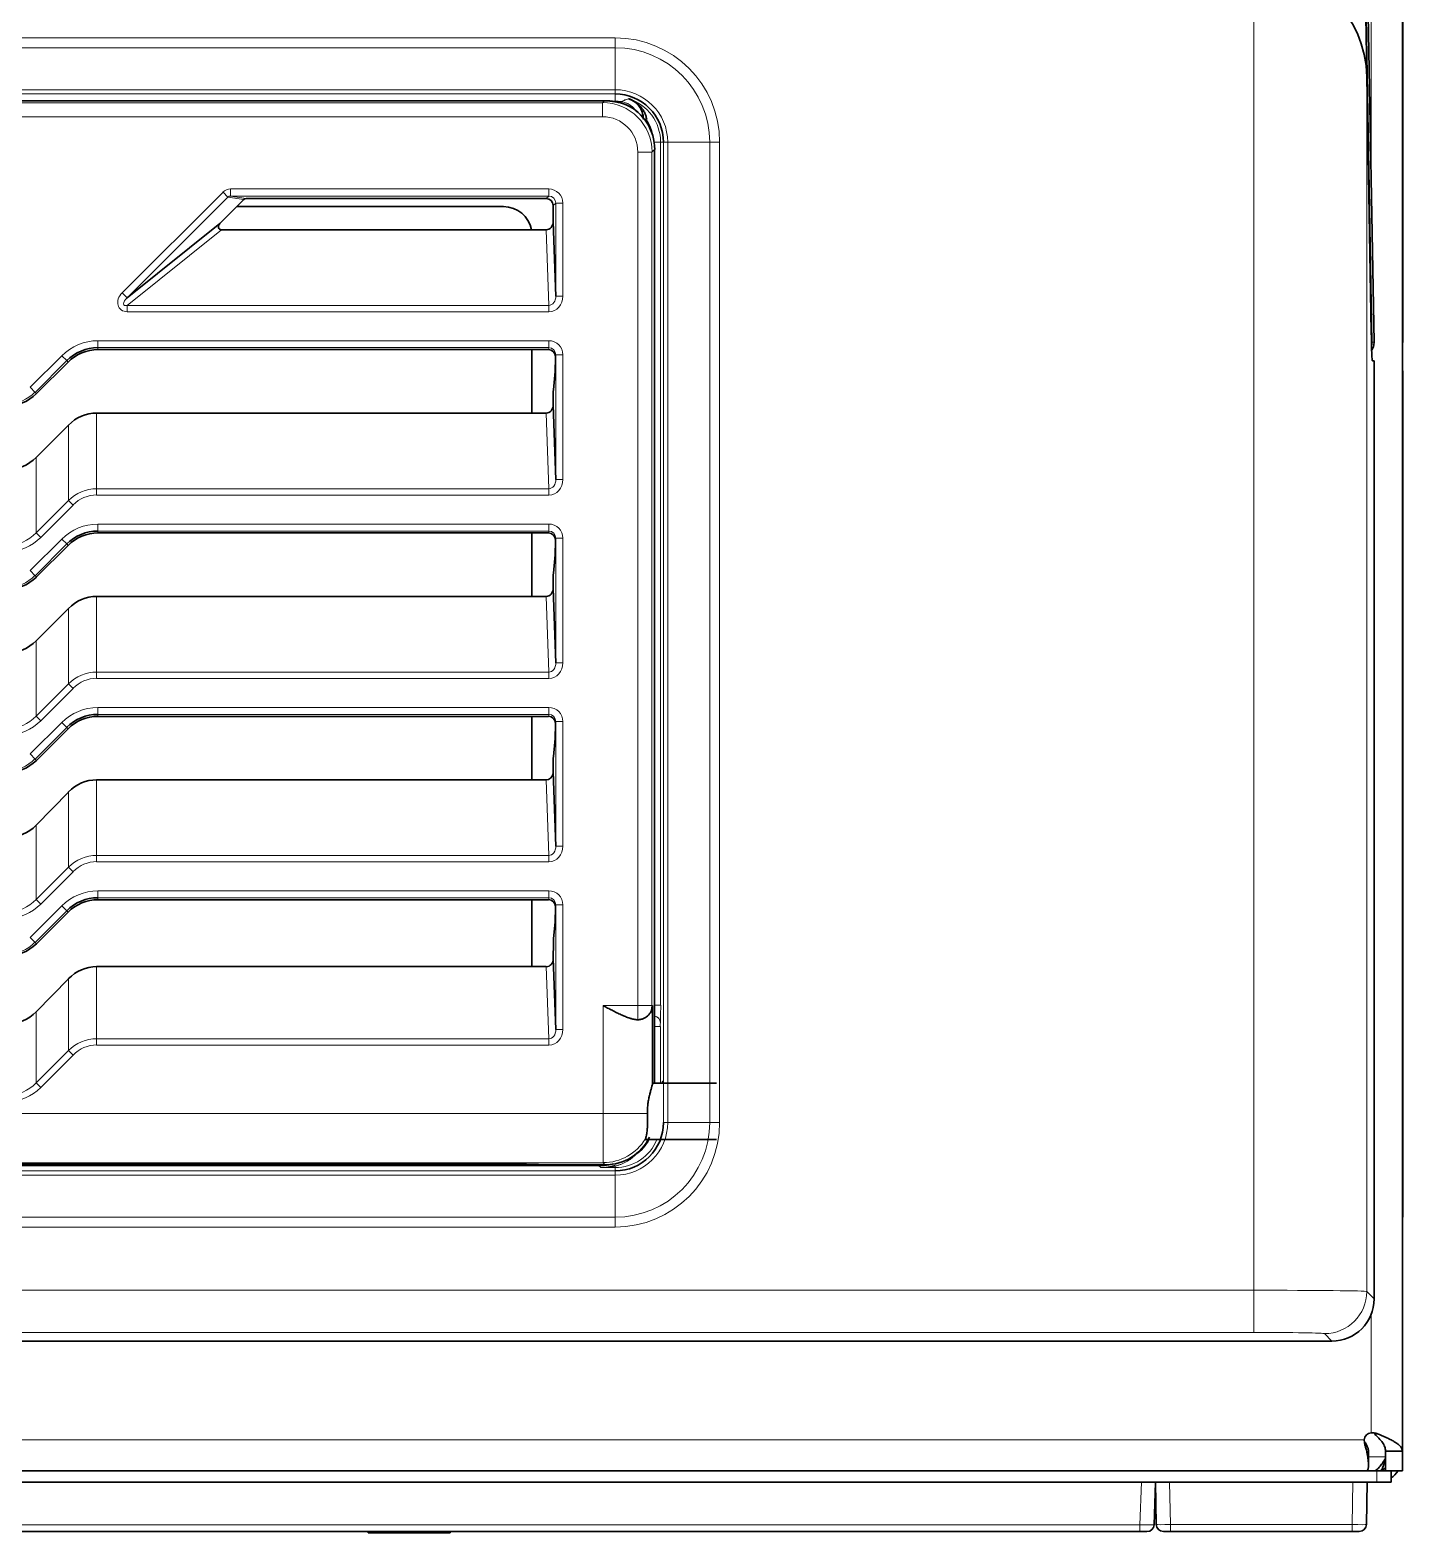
# Model space of a CAD drawing. Header units: inches. Extents: x -1096 to 3103, y -191 to 3207.
# Drawn here: x 1696.7 to 1794, y 1116.7 to 1223.3 of the extents above; entities that cross this region are included whole.
import ezdxf

# ---------------------------------------------------------------- set-up
doc = ezdxf.new("R2010")
doc.units = ezdxf.units.IN

msp = doc.modelspace()

# ---------------------------------------------------------------- linework, layer by layer
at = {"lineweight": 35}
for p, q in [((1793.96, 1263.15), (1793.96, 1122.55)), ((1794, 1259.14), (1794, 1203.14)), ((1791.04, 1253.23), (1791.95, 1201.16)), ((1791.18, 1234.81), (1791.73, 1203.62)), ((1791.75, 1201.89), (1791.44, 1219.98)), ((1737.41, 1218.28), (1642.75, 1218.28)), ((1738.95, 1218), (1738.91, 1218.01)), ((1740.96, 1148.64), (1740.96, 1214.83)), ((1710.15, 1209.59), (1711.84, 1211.28)), ((1711.35, 1210.78), (1730.26, 1210.78)), ((1712.02, 1211.35), (1733.27, 1211.35)), ((1733.77, 1209.7), (1733.77, 1210.85)), ((1703.57, 1204.31), (1710.15, 1209.59)), ((1733.77, 1209.7), (1733.96, 1204.44)), ((1710.27, 1209.14), (1733.28, 1209.14)), ((1794, 1203.14), (1794, 1201.14)), ((1794, 1201.14), (1793.96, 1201.14)), ((1701.51, 1200.64), (1733.43, 1200.64)), ((1732.26, 1200.64), (1732.26, 1196.14)), ((1733.93, 1200.14), (1733.93, 1200.07)), ((1697.14, 1197.52), (1699.39, 1199.76)), ((1733.91, 1199.08), (1733.79, 1197.79)), ((1791.96, 1199.84), (1791.84, 1199.84)), ((1791.96, 1133.34), (1791.96, 1199.34)), ((1793.96, 1199.14), (1794, 1199.14)), ((1794, 1199.14), (1794, 1197.14)), ((1733.77, 1196.7), (1733.77, 1196.8)), ((1733.77, 1196.7), (1733.96, 1191.44)), ((1794, 1197.14), (1794, 1141.14)), ((1733.28, 1196.14), (1701.41, 1196.14)), ((1699.41, 1195.29), (1697.12, 1192.99)), ((1701.51, 1187.64), (1733.43, 1187.64)), ((1732.26, 1187.64), (1732.26, 1183.14)), ((1733.93, 1187.14), (1733.93, 1187.07)), ((1697.14, 1184.52), (1699.39, 1186.76)), ((1733.91, 1186.08), (1733.79, 1184.79)), ((1733.28, 1183.14), (1701.41, 1183.14)), ((1733.77, 1183.7), (1733.77, 1183.8)), ((1733.77, 1183.7), (1733.96, 1178.44)), ((1699.41, 1182.29), (1697.12, 1179.99)), ((1701.51, 1174.64), (1733.43, 1174.64)), ((1732.26, 1174.64), (1732.26, 1170.13)), ((1697.14, 1171.52), (1699.39, 1173.76)), ((1733.93, 1174.14), (1733.93, 1174.07)), ((1733.91, 1173.08), (1733.79, 1171.79)), ((1733.28, 1170.13), (1701.41, 1170.13)), ((1733.77, 1170.7), (1733.77, 1170.8)), ((1733.77, 1170.7), (1733.96, 1165.44)), ((1699.41, 1169.26), (1697.12, 1166.93)), ((1701.51, 1161.64), (1733.43, 1161.64)), ((1732.26, 1161.64), (1732.26, 1156.9)), ((1697.14, 1158.52), (1699.39, 1160.76)), ((1733.93, 1161.14), (1733.93, 1161.07)), ((1733.91, 1160.08), (1733.79, 1158.87)), ((1733.78, 1157.85), (1733.78, 1157.46)), ((1733.78, 1157.46), (1733.96, 1152.44)), ((1733.28, 1156.9), (1701.41, 1156.9)), ((1699.41, 1156.03), (1697.12, 1153.69)), ((1740.81, 1154.13), (1740.81, 1148.61)), ((1739.77, 1153.13), (1739.76, 1153.13)), ((1739.77, 1153.13), (1739.77, 1153.13)), ((1745.35, 1148.64), (1740.82, 1148.64)), ((1740.27, 1144.59), (1740.31, 1144.68)), ((1740.29, 1144.64), (1745.35, 1144.64)), ((1537.26, 1142.79), (1737.26, 1142.79)), ((1543.76, 1142.88), (1730.76, 1142.88)), ((1732.76, 1142.85), (1737.46, 1142.85)), ((1794, 1141.14), (1794, 1139.14)), ((1794, 1139.14), (1793.96, 1139.14)), ((1263.96, 1130.34), (1788.96, 1130.34)), ((1791.31, 1123.18), (1791.31, 1122.98)), ((1792.76, 1122.55), (1792.76, 1121.14)), ((1793.96, 1122.55), (1793.96, 1121.14)), ((1792.16, 1121.14), (1260.76, 1121.14)), ((1792.16, 1121.14), (1793.16, 1121.14)), ((1793.16, 1121.14), (1793.96, 1121.14)), ((1793.16, 1121.14), (1793.16, 1120.34)), ((1792.16, 1120.34), (1260.76, 1120.34)), ((1776.46, 1120.34), (1776.36, 1117.32)), ((1776.52, 1117.33), (1776.46, 1120.34)), ((1791.46, 1120.34), (1791.41, 1117.33)), ((1793.16, 1120.34), (1792.16, 1120.34)), ((1775.36, 1116.84), (1277.57, 1116.84)), ((1720.66, 1116.74), (1720.66, 1116.84)), ((1726.46, 1116.74), (1720.66, 1116.74)), ((1726.46, 1116.74), (1726.46, 1116.84)), ((1775.86, 1116.84), (1775.36, 1116.84)), ((1777.52, 1116.84), (1777.02, 1116.84)), ((1790.41, 1116.84), (1777.52, 1116.84)), ((1790.91, 1116.84), (1790.41, 1116.84))]:
    msp.add_line(p, q, dxfattribs=at)
at = {"lineweight": 13}
for p, q in [((1791.76, 1211.6), (1791.76, 1259.15)), ((1790.91, 1253.23), (1791.82, 1201.16)), ((1783.44, 1133.95), (1783.44, 1227.84)), ((1536.36, 1222.75), (1738.16, 1222.75)), ((1738.16, 1222.05), (1738.16, 1222.75)), ((1738.16, 1222.05), (1536.36, 1222.05)), ((1738.16, 1222.05), (1738.16, 1219.07)), ((1536.36, 1219.07), (1738.16, 1219.07)), ((1738.16, 1219.07), (1738.16, 1218.77)), ((1791.44, 1219.98), (1791.44, 1133.87)), ((1738.16, 1218.77), (1536.36, 1218.77)), ((1537.26, 1218.15), (1737.27, 1218.15)), ((1737.27, 1218.15), (1737.41, 1218.28)), ((1737.27, 1218.15), (1737.27, 1217.15)), ((1737.8, 1218.26), (1738.16, 1218.26)), ((1738.16, 1218.26), (1738.16, 1218.77)), ((1738.57, 1218.14), (1738.58, 1218.23)), ((1737.27, 1217.15), (1537.26, 1217.15)), ((1740.41, 1216.89), (1740.29, 1216.89)), ((1740.41, 1216.89), (1740.41, 1216.71)), ((1740.96, 1214.83), (1740.77, 1214.65)), ((1741.39, 1215.34), (1740.92, 1215.34)), ((1741.6, 1215.34), (1741.39, 1215.34)), ((1741.39, 1215.34), (1741.39, 1154.16)), ((1741.6, 1215.34), (1741.9, 1215.34)), ((1741.6, 1145.84), (1741.6, 1215.34)), ((1744.87, 1215.34), (1741.9, 1215.34)), ((1741.9, 1215.34), (1741.9, 1145.84)), ((1744.87, 1215.34), (1745.57, 1215.34)), ((1744.87, 1145.84), (1744.87, 1215.34)), ((1745.57, 1215.34), (1745.57, 1145.84)), ((1739.77, 1154.13), (1739.77, 1214.65)), ((1740.77, 1214.65), (1739.77, 1214.65)), ((1740.77, 1214.65), (1740.77, 1154.13)), ((1703.22, 1204.67), (1710.37, 1211.81)), ((1710.72, 1211.46), (1710.37, 1211.81)), ((1710.9, 1212.03), (1710.9, 1211.53)), ((1710.9, 1212.03), (1733.46, 1212.03)), ((1733.46, 1212.03), (1733.46, 1211.53)), ((1710.72, 1211.46), (1703.57, 1204.31)), ((1711.84, 1211.28), (1710.72, 1211.46)), ((1710.9, 1211.53), (1712.02, 1211.35)), ((1733.46, 1211.53), (1710.9, 1211.53)), ((1733.27, 1211.35), (1733.46, 1211.53)), ((1733.96, 1211.03), (1733.77, 1210.85)), ((1734.46, 1211.03), (1733.96, 1211.03)), ((1733.96, 1204.44), (1733.96, 1211.03)), ((1734.46, 1211.03), (1734.46, 1204.44)), ((1710.27, 1209.14), (1703.58, 1203.78)), ((1733.46, 1203.78), (1733.28, 1209.14)), ((1703.57, 1204.31), (1703.22, 1204.67)), ((1734.46, 1204.44), (1733.96, 1204.44)), ((1703.58, 1203.78), (1733.46, 1203.78)), ((1703.58, 1203.78), (1703.58, 1203.33)), ((1733.46, 1203.33), (1703.58, 1203.33)), ((1733.46, 1203.78), (1733.46, 1203.33)), ((1791.73, 1203.55), (1791.73, 1203.62)), ((1793.96, 1203.14), (1794, 1203.14)), ((1791.74, 1202.84), (1791.74, 1202.92)), ((1701.51, 1201.27), (1701.51, 1200.78)), ((1701.51, 1201.27), (1733.46, 1201.27)), ((1733.46, 1201.27), (1733.46, 1200.78)), ((1791.82, 1201.16), (1791.95, 1201.16)), ((1696.7, 1197.97), (1698.94, 1200.21)), ((1699.29, 1199.86), (1697.05, 1197.61)), ((1698.94, 1200.21), (1699.29, 1199.86)), ((1699.39, 1199.76), (1699.29, 1199.86)), ((1701.51, 1200.78), (1701.51, 1200.64)), ((1733.46, 1200.78), (1701.51, 1200.78)), ((1733.43, 1200.64), (1733.46, 1200.78)), ((1733.96, 1200.27), (1733.93, 1200.14)), ((1734.46, 1200.27), (1733.96, 1200.27)), ((1733.96, 1191.44), (1733.96, 1200.27)), ((1734.46, 1200.27), (1734.46, 1191.44)), ((1696.7, 1197.97), (1697.05, 1197.61)), ((1697.05, 1197.61), (1697.14, 1197.52)), ((1794, 1197.14), (1793.96, 1197.14)), ((1701.41, 1196.14), (1701.41, 1190.78)), ((1733.46, 1190.78), (1733.28, 1196.14)), ((1699.41, 1189.95), (1699.41, 1195.29)), ((1697.12, 1192.99), (1697.12, 1187.66)), ((1734.46, 1191.44), (1733.96, 1191.44)), ((1701.41, 1190.78), (1733.46, 1190.78)), ((1701.41, 1190.78), (1701.41, 1190.33)), ((1733.46, 1190.33), (1701.41, 1190.33)), ((1733.46, 1190.78), (1733.46, 1190.33)), ((1697.12, 1187.66), (1699.41, 1189.95)), ((1699.74, 1189.62), (1697.45, 1187.33)), ((1699.41, 1189.95), (1699.74, 1189.62)), ((1701.51, 1188.27), (1701.51, 1187.78)), ((1701.51, 1188.27), (1733.46, 1188.27)), ((1733.46, 1188.27), (1733.46, 1187.78)), ((1696.7, 1184.97), (1698.94, 1187.21)), ((1697.12, 1187.66), (1697.45, 1187.33)), ((1698.94, 1187.21), (1699.29, 1186.86)), ((1701.51, 1187.78), (1701.51, 1187.64)), ((1733.46, 1187.78), (1701.51, 1187.78)), ((1733.43, 1187.64), (1733.46, 1187.78)), ((1733.96, 1187.27), (1733.93, 1187.14)), ((1733.96, 1178.44), (1733.96, 1187.27)), ((1734.46, 1187.27), (1733.96, 1187.27)), ((1734.46, 1187.27), (1734.46, 1178.44)), ((1699.29, 1186.86), (1697.05, 1184.61)), ((1699.39, 1186.76), (1699.29, 1186.86)), ((1696.7, 1184.97), (1697.05, 1184.61)), ((1697.05, 1184.61), (1697.14, 1184.52)), ((1701.41, 1183.14), (1701.41, 1177.78)), ((1733.46, 1177.78), (1733.28, 1183.14)), ((1699.41, 1176.95), (1699.41, 1182.29)), ((1697.12, 1179.99), (1697.12, 1174.66)), ((1701.41, 1177.78), (1733.46, 1177.78)), ((1701.41, 1177.78), (1701.41, 1177.33)), ((1733.46, 1177.78), (1733.46, 1177.33)), ((1734.46, 1178.44), (1733.96, 1178.44)), ((1697.12, 1174.66), (1699.41, 1176.95)), ((1699.74, 1176.62), (1697.45, 1174.33)), ((1699.41, 1176.95), (1699.74, 1176.62)), ((1733.46, 1177.33), (1701.41, 1177.33)), ((1697.12, 1174.66), (1697.45, 1174.33)), ((1701.51, 1174.78), (1701.51, 1175.27)), ((1701.51, 1175.27), (1733.46, 1175.27)), ((1701.51, 1174.78), (1701.51, 1174.64)), ((1733.46, 1174.78), (1701.51, 1174.78)), ((1733.43, 1174.64), (1733.46, 1174.78)), ((1733.46, 1174.78), (1733.46, 1175.27)), ((1733.96, 1174.27), (1733.93, 1174.14)), ((1733.96, 1165.44), (1733.96, 1174.27)), ((1733.96, 1174.27), (1734.46, 1174.27)), ((1734.46, 1174.27), (1734.46, 1165.44)), ((1696.7, 1171.97), (1698.94, 1174.21)), ((1699.29, 1173.86), (1697.05, 1171.61)), ((1698.94, 1174.21), (1699.29, 1173.86)), ((1699.39, 1173.76), (1699.29, 1173.86)), ((1696.7, 1171.97), (1697.05, 1171.61)), ((1697.05, 1171.61), (1697.14, 1171.52)), ((1701.41, 1170.13), (1701.41, 1164.78)), ((1733.46, 1164.78), (1733.28, 1170.13)), ((1699.41, 1163.95), (1699.41, 1169.26)), ((1697.12, 1166.93), (1697.12, 1161.66)), ((1701.41, 1164.78), (1733.46, 1164.78)), ((1701.41, 1164.78), (1701.41, 1164.33)), ((1733.46, 1164.33), (1733.46, 1164.78)), ((1733.96, 1165.44), (1734.46, 1165.44)), ((1697.12, 1161.66), (1699.41, 1163.95)), ((1699.74, 1163.62), (1697.45, 1161.33)), ((1699.41, 1163.95), (1699.74, 1163.62)), ((1733.46, 1164.33), (1701.41, 1164.33)), ((1697.12, 1161.66), (1697.45, 1161.33)), ((1701.51, 1161.78), (1701.51, 1162.27)), ((1701.51, 1162.27), (1733.46, 1162.27)), ((1701.51, 1161.78), (1701.51, 1161.64)), ((1733.46, 1161.78), (1701.51, 1161.78)), ((1733.43, 1161.64), (1733.46, 1161.78)), ((1733.46, 1161.78), (1733.46, 1162.27)), ((1696.7, 1158.97), (1698.94, 1161.21)), ((1699.29, 1160.86), (1697.05, 1158.61)), ((1699.29, 1160.86), (1698.94, 1161.21)), ((1699.39, 1160.76), (1699.29, 1160.86)), ((1733.96, 1161.27), (1733.93, 1161.14)), ((1733.96, 1152.44), (1733.96, 1161.27)), ((1733.96, 1161.27), (1734.46, 1161.27)), ((1734.46, 1161.27), (1734.46, 1152.44)), ((1697.05, 1158.61), (1696.7, 1158.97)), ((1697.05, 1158.61), (1697.14, 1158.52)), ((1701.41, 1156.9), (1701.41, 1151.78)), ((1733.46, 1151.78), (1733.28, 1156.9)), ((1699.41, 1150.95), (1699.41, 1156.03)), ((1737.32, 1146.49), (1737.32, 1154.13)), ((1737.32, 1154.13), (1739.77, 1154.13)), ((1739.77, 1153.13), (1739.77, 1154.13)), ((1739.77, 1154.13), (1740.77, 1154.13)), ((1740.77, 1154.13), (1740.81, 1154.13)), ((1741.39, 1154.16), (1740.96, 1154.16)), ((1697.12, 1153.69), (1697.12, 1148.66)), ((1733.96, 1152.44), (1734.46, 1152.44)), ((1741.37, 1152.65), (1740.96, 1152.65)), ((1741.37, 1152.91), (1741.37, 1152.9)), ((1741.37, 1152.65), (1741.37, 1148.64)), ((1697.12, 1148.66), (1699.41, 1150.95)), ((1699.74, 1150.62), (1699.41, 1150.95)), ((1701.41, 1151.78), (1733.46, 1151.78)), ((1701.41, 1151.33), (1701.41, 1151.78)), ((1733.46, 1151.33), (1701.41, 1151.33)), ((1733.46, 1151.78), (1733.46, 1151.33)), ((1699.74, 1150.62), (1697.45, 1148.33)), ((1697.45, 1148.33), (1697.12, 1148.66)), ((1537.21, 1146.49), (1737.32, 1146.49)), ((1737.32, 1142.99), (1737.32, 1146.49)), ((1737.32, 1146.49), (1740.46, 1146.49)), ((1741.57, 1145.84), (1741.6, 1145.84)), ((1741.6, 1145.84), (1741.9, 1145.84)), ((1744.87, 1145.84), (1741.9, 1145.84)), ((1744.87, 1145.84), (1745.57, 1145.84)), ((1739.61, 1143.59), (1739.63, 1143.57)), ((1536.36, 1142.41), (1738.16, 1142.41)), ((1737.32, 1142.99), (1537.21, 1142.99)), ((1737.15, 1142.64), (1736.99, 1142.79)), ((1738.16, 1142.64), (1737.15, 1142.64)), ((1737.46, 1142.85), (1737.32, 1142.99)), ((1738.16, 1142.64), (1738.16, 1142.75)), ((1738.16, 1142.41), (1738.16, 1142.64)), ((1738.16, 1142.41), (1738.16, 1142.11)), ((1738.16, 1142.11), (1536.36, 1142.11)), ((1738.16, 1139.13), (1738.16, 1142.11)), ((1793.96, 1141.14), (1794, 1141.14)), ((1536.36, 1139.13), (1738.16, 1139.13)), ((1738.16, 1138.43), (1738.16, 1139.13)), ((1738.16, 1138.43), (1536.36, 1138.43)), ((1269.49, 1133.95), (1783.44, 1133.95)), ((1783.44, 1130.95), (1783.44, 1133.95)), ((1791.44, 1133.87), (1791.96, 1133.34)), ((1791.76, 1123.84), (1791.76, 1132.27)), ((1783.44, 1130.95), (1269.49, 1130.95)), ((1788.96, 1130.34), (1788.44, 1130.87)), ((1791.37, 1122.76), (1791.37, 1123.08)), ((1792.76, 1122.14), (1791.56, 1122.14)), ((1792.16, 1120.34), (1792.16, 1121.14)), ((1775.36, 1117.32), (1775.46, 1120.34)), ((1777.46, 1120.34), (1777.52, 1117.33)), ((1790.41, 1117.33), (1790.46, 1120.34)), ((1277.57, 1117.32), (1775.36, 1117.32)), ((1775.36, 1117.32), (1775.36, 1116.84)), ((1777.52, 1116.84), (1777.52, 1117.33)), ((1777.52, 1117.33), (1790.41, 1117.33)), ((1790.41, 1117.33), (1790.41, 1116.84))]:
    msp.add_line(p, q, dxfattribs=at)
at = {"lineweight": 35}
for centre, radius, start, end in [((1783.44, 1219.84), 8, 1, 90), ((1738.16, 1215.34), 3.43, 0, 90), ((1738.74, 1217.55), 0.5, 64.7434, 69.2142), ((1701.51, 1197.64), 3.14, 90, 135), ((1701.51, 1197.64), 3, 90, 135), ((1695.02, 1199.64), 3, 270, 315), ((1701.51, 1184.64), 3.14, 90, 135), ((1701.51, 1184.64), 3, 90, 135), ((1695.02, 1186.64), 3, 270, 315), ((1701.51, 1171.64), 3.14, 90, 135), ((1701.51, 1171.64), 3, 90, 135), ((1695.02, 1173.64), 3, 270, 315), ((1701.51, 1158.64), 3.14, 90, 135), ((1701.51, 1158.64), 3, 90, 135), ((1695.02, 1160.64), 3, 270, 315), ((1738.16, 1145.84), 3.43, 270, 0), ((1732.76, 1143.35), 0.5, 258.1407, 270), ((1791.76, 1123.34), 0.5, 90, 180), ((1792.16, 1122.14), 1, 270, 306.8705), ((1792.16, 1122.14), 1.8, 303.75, 326.25), ((1775.86, 1117.34), 0.5, 270, 358), ((1777.02, 1117.34), 0.5, 181, 270), ((1790.91, 1117.34), 0.5, 270, 359)]:
    msp.add_arc(centre, radius, start, end, dxfattribs=at)
at = {"lineweight": 13}
for centre, radius, start, end in [((1738.16, 1215.34), 7.41, 0, 90), ((1738.16, 1215.34), 6.71, 0, 90), ((1738.16, 1215.34), 3.73, 0, 90), ((1738.16, 1215.34), 2.92, 81.796, 90), ((1738.16, 1215.34), 3.23, 0, 72.8912), ((1738.16, 1215.34), 2.73, 3.6741, 34.6358), ((1701.51, 1197.64), 3.63, 90, 135), ((1695.02, 1199.64), 2.86, 270, 315), ((1701.51, 1184.64), 3.63, 90, 135), ((1695.02, 1186.64), 2.86, 270, 315), ((1701.51, 1171.64), 3.63, 90, 135), ((1695.02, 1173.64), 2.86, 270, 315), ((1701.51, 1158.64), 3.63, 90, 135), ((1695.02, 1160.64), 2.86, 270, 315), ((1738.16, 1145.84), 3.73, 270, 0), ((1738.16, 1145.84), 6.71, 270, 0), ((1738.16, 1145.84), 7.41, 270, 0), ((1738.16, 1145.84), 3.2, 270, 337.9978), ((1738.16, 1145.84), 2.7, 302.8587, 333.6454)]:
    msp.add_arc(centre, radius, start, end, dxfattribs=at)
for centre, major_axis, ratio, start_param, end_param in [((1737.27, 1214.65), (2.48, 2.48), 0.999869, 5.497939, 7.068431), ((1737.27, 1214.65), (1.77, 1.77), 0.999695, 5.497939, 7.068431), ((1740.41, 1216.98), (-0.25, 0), 0.042223, 0.713032, 1.513254), ((1710.9, 1211.28), (0.744, -0.122), 0.994251, 1.734516, 2.521718), ((1733.46, 1211.03), (0.707, 0.707), 0.999695, 5.497939, 7.068431), ((1710.9, 1211.28), (-0.254, 0.042), 0.971963, 4.876108, 5.663311), ((1733.46, 1211.03), (0.354, 0.354), 0.999087, 5.497939, 7.068431), ((1703.79, 1204.17), (0.749, 0.601), 0.781098, 1.710835, 3.914018), ((1703.79, 1204.17), (0.444, 0.356), 0.438876, 1.710835, 3.914018), ((1733.46, 1204.45), (-0.023, 0.671), 0.745144, 3.110382, 4.673373), ((1733.46, 1204.45), (0.04, -1.12), 0.894318, 6.251975, 7.814966), ((1733.46, 1200.27), (-0.196, -0.985), 0.996044, 1.768485, 3.33776), ((1790.82, 1201.14), (0, 1), 0.999848, 4.409909, 4.729842), ((1790.82, 1201.14), (0, 1), 0.999848, 4.410852, 4.729842), ((1733.46, 1200.27), (0.099, 0.496), 0.988241, 4.910077, 6.479353), ((1733.46, 1191.45), (-0.023, 0.671), 0.745144, 3.110382, 4.673373), ((1733.46, 1191.45), (-0.04, 1.12), 0.894318, 3.110382, 4.673373), ((1701.41, 1187.54), (0, 3.24), 0.92527, 0, 0.729728), ((1701.41, 1187.54), (0, 2.8), 0.894427, 0, 0.729728), ((1733.46, 1187.27), (0.196, 0.985), 0.996044, 4.910077, 6.479353), ((1695.12, 1190.24), (0, 3.47), 0.865575, 3.141593, 3.87132), ((1695.12, 1190.24), (0, -3.91), 0.894427, 0, 0.729728), ((1733.46, 1187.27), (0.099, 0.496), 0.988241, 4.910077, 6.479353), ((1701.41, 1174.54), (0, 3.24), 0.92527, 0, 0.729728), ((1733.46, 1178.45), (-0.023, 0.671), 0.745144, 3.110382, 4.673373), ((1733.46, 1178.45), (-0.04, 1.12), 0.894318, 3.110382, 4.673373), ((1701.41, 1174.54), (0, 2.8), 0.894427, 0, 0.729728), ((1695.12, 1177.24), (0, 3.47), 0.865575, 3.141593, 3.87132), ((1695.12, 1177.24), (0, -3.91), 0.894427, 0, 0.729728), ((1733.46, 1174.27), (0.196, 0.985), 0.996044, 4.910077, 6.479353), ((1733.46, 1174.27), (0.099, 0.496), 0.988241, 4.910077, 6.479353), ((1701.41, 1161.54), (0, 3.24), 0.92527, 0, 0.729728), ((1733.46, 1165.45), (-0.023, 0.671), 0.745144, 3.110382, 4.673373), ((1733.46, 1165.45), (-0.04, 1.12), 0.894318, 3.110382, 4.673373), ((1701.41, 1161.54), (0, 2.8), 0.894427, 0, 0.729728), ((1695.12, 1164.24), (0, 3.47), 0.865575, 3.141593, 3.87132), ((1733.46, 1161.27), (0.196, 0.985), 0.996044, 4.910077, 6.479353), ((1733.46, 1161.27), (0.099, 0.496), 0.988241, 4.910077, 6.479353), ((1695.12, 1164.24), (0, -3.91), 0.894427, 0, 0.729728), ((1739.77, 1154.13), (0, 1), 0.999848, 3.141593, 4.712389), ((1741.37, 1154.16), (0, 1.25), 0.017455, 3.228859, 4.712389), ((1740.87, 1152.91), (-0.49, 0.098), 0.996044, 3.339281, 4.744445), ((1740.87, 1152.9), (-0.49, 0.098), 0.996044, 3.339281, 4.73981), ((1733.46, 1152.45), (-0.023, 0.671), 0.745144, 3.110382, 4.673373), ((1733.46, 1152.45), (-0.04, 1.12), 0.894318, 3.110382, 4.673373), ((1741.37, 1152.65), (0, 0.25), 0.017455, 0.087266, 1.570796), ((1701.41, 1148.54), (0, 3.24), 0.92527, 0, 0.729728), ((1701.41, 1148.54), (0, 2.8), 0.894427, 0, 0.729728), ((1695.12, 1151.24), (0, 3.47), 0.865575, 3.141593, 3.87132), ((1695.12, 1151.24), (0, -3.91), 0.894427, 0, 0.729728), ((1737.32, 1146.49), (-2.47, -2.47), 0.999695, 0.78555, 1.811108), ((1738.16, 1142.56), (0.081, -0.237), 0.361435, 2.383842, 3.117926), ((1783.44, 1133.86), (8, 0), 0.010909, 0.017453, 1.570796), ((1788.44, 1133.87), (-2.12, -2.12), 0.999695, 0.78555, 2.356042), ((1783.44, 1130.87), (5, 0), 0.017455, 0.017453, 1.570796), ((1775.36, 1117.34), (-1, 0.02), 0.017434, 1.57171, 3.141288), ((1777.52, 1117.34), (1, 0.01), 0.008724, 3.141669, 4.712161), ((1790.41, 1117.34), (-1, 0.01), 0.008724, 1.571025, 3.141517)]:
    msp.add_ellipse(centre, major_axis=major_axis, ratio=ratio, start_param=start_param, end_param=end_param, dxfattribs=at)
at = {"lineweight": 35}
for centre, major_axis, ratio, start_param, end_param in [((1737.46, 1214.83), (2.48, 2.48), 0.999782, 5.497939, 6.627677), ((1712.02, 1211.1), (0.248, -0.041), 0.994251, 1.734516, 2.521718), ((1730.26, 1208.78), (-2, 0), 0.999848, 3.322897, 4.712389), ((1733.27, 1210.85), (0.354, 0.354), 0.999695, 5.497939, 7.068431), ((1710.34, 1209.42), (0.25, 0.2), 0.781098, 1.710835, 3.914018), ((1733.27, 1209.7), (0.02, -0.559), 0.894318, 6.251975, 7.814966), ((1791.84, 1206.84), (0, 7), 0.017455, 2.356194, 3.141593), ((1790.95, 1201.14), (1, 0), 0.999848, 5.669682, 6.300639), ((1733.43, 1200.14), (-0.098, -0.492), 0.996044, 1.768485, 3.33776), ((1733.91, 1200.07), (0, 1), 0.017455, 3.316126, 4.712389), ((1791.96, 1199.34), (0, 0.5), 0.017455, 4.712389, 6.283185), ((1733.79, 1196.8), (0, 1), 0.017455, 0.174533, 1.570796), ((1733.27, 1196.7), (-0.02, 0.559), 0.894318, 3.110382, 4.673373), ((1701.41, 1192.79), (0, 3.35), 0.894427, 0, 0.729728), ((1695.12, 1195.49), (0, -3.35), 0.894427, 0, 0.729728), ((1733.43, 1187.14), (0.098, 0.492), 0.996044, 4.910077, 6.479353), ((1733.91, 1187.07), (0, 1), 0.017455, 3.316126, 4.712389), ((1733.79, 1183.8), (0, 1), 0.017455, 0.174533, 1.570796), ((1701.41, 1179.79), (0, 3.35), 0.894427, 0, 0.729728), ((1733.27, 1183.7), (-0.02, 0.559), 0.894318, 3.110382, 4.673373), ((1695.12, 1182.49), (0, -3.35), 0.894427, 0, 0.729728), ((1733.43, 1174.14), (0.098, 0.492), 0.996044, 4.910077, 6.479353), ((1733.91, 1174.07), (0, 1), 0.017455, 3.316126, 4.712389), ((1733.79, 1170.8), (0, 1), 0.017455, 0.174533, 1.570796), ((1701.41, 1166.72), (0, 3.42), 0.878427, 0, 0.729728), ((1733.27, 1170.7), (-0.019, 0.569), 0.878318, 3.112826, 4.487349), ((1733.27, 1170.7), (-0.02, 0.559), 0.894318, 4.484905, 4.673373), ((1695.12, 1169.47), (0, 3.42), 0.878427, 3.141593, 3.87132), ((1733.43, 1161.14), (0.098, 0.492), 0.996044, 4.910077, 6.479353), ((1733.91, 1161.07), (0, 1), 0.017455, 3.316126, 4.712389), ((1733.8, 1157.88), (0, 1), 0.017455, 0.174533, 1.606559), ((1733.28, 1157.46), (-0.019, 0.569), 0.878318, 3.112826, 4.675817), ((1701.41, 1153.48), (0, 3.42), 0.878427, 0, 0.729728), ((1695.12, 1156.24), (0, 3.42), 0.878427, 3.141593, 3.87132), ((1740.82, 1146.64), (0, 2.05), 0.017455, 6.061867, 6.560422), ((1741.53, 1146.64), (0, 2.12), 0.017455, 5.938486, 6.627884), ((1737.46, 1146.35), (-2.48, 2.48), 0.999782, 2.356347, 3.471838), ((1730.76, 1142.85), (2, 0), 0.017455, 0.013152, 1.570796), ((1732.76, 1143.35), (-0.399, -0.301), 0.999761, 0.718847, 0.925179), ((1737.26, 1144.79), (2, 0), 0.999848, 4.712389, 4.992923), ((1788.96, 1133.34), (2.12, -2.12), 0.999695, 5.497939, 7.068431)]:
    msp.add_ellipse(centre, major_axis=major_axis, ratio=ratio, start_param=start_param, end_param=end_param, dxfattribs=at)
for points, knots in [([(1738.95, 1218), (1738.91, 1218.01), (1738.86, 1218.03), (1738.78, 1218.06), (1738.73, 1218.08), (1738.64, 1218.1), (1738.59, 1218.12), (1738.49, 1218.15), (1738.44, 1218.16), (1738.36, 1218.18), (1738.33, 1218.18), (1738.27, 1218.2), (1738.25, 1218.2), (1738.18, 1218.21), (1738.15, 1218.22), (1738.09, 1218.23), (1738.05, 1218.24), (1738, 1218.24), (1737.98, 1218.25), (1737.94, 1218.25), (1737.92, 1218.25), (1737.88, 1218.26), (1737.86, 1218.26), (1737.81, 1218.26), (1737.79, 1218.27), (1737.75, 1218.27), (1737.74, 1218.27), (1737.72, 1218.27), (1737.7, 1218.27), (1737.66, 1218.28), (1737.63, 1218.28), (1737.59, 1218.28), (1737.57, 1218.28), (1737.54, 1218.28), (1737.53, 1218.28), (1737.49, 1218.28), (1737.48, 1218.28), (1737.44, 1218.28), (1737.42, 1218.28), (1737.41, 1218.28)], [0, 0, 0, 0, 0.125, 0.125, 0.25, 0.25, 0.375, 0.375, 0.5, 0.5, 0.5625, 0.5625, 0.625, 0.625, 0.6875, 0.6875, 0.75, 0.75, 0.78125, 0.78125, 0.8125, 0.8125, 0.84375, 0.84375, 0.875, 0.875, 0.890625, 0.890625, 0.90625, 0.90625, 0.9375, 0.9375, 0.953125, 0.953125, 0.96875, 0.96875, 0.984375, 0.984375, 1, 1, 1, 1]), ([(1739.11, 1218.43), (1739.12, 1218.42), (1739.13, 1218.42), (1739.15, 1218.41), (1739.18, 1218.4), (1739.21, 1218.39), (1739.27, 1218.37), (1739.31, 1218.35), (1739.42, 1218.3), (1739.49, 1218.26), (1739.6, 1218.19), (1739.63, 1218.17), (1739.7, 1218.12), (1739.73, 1218.09), (1739.83, 1218.01), (1739.89, 1217.95), (1739.97, 1217.86), (1740, 1217.83), (1740.05, 1217.76), (1740.08, 1217.73), (1740.15, 1217.62), (1740.2, 1217.55), (1740.25, 1217.43), (1740.27, 1217.39), (1740.3, 1217.31), (1740.32, 1217.27), (1740.36, 1217.15), (1740.38, 1217.06), (1740.4, 1216.97)], [0, 0, 0, 0, 0.015625, 0.015625, 0.03125, 0.0625, 0.0625, 0.125, 0.125, 0.25, 0.25, 0.3125, 0.3125, 0.375, 0.375, 0.5, 0.5, 0.5625, 0.5625, 0.625, 0.625, 0.75, 0.75, 0.8125, 0.8125, 0.875, 0.875, 1, 1, 1, 1]), ([(1740.16, 1216.98), (1740.16, 1217.03), (1740.16, 1217.07), (1740.15, 1217.15), (1740.15, 1217.2), (1740.13, 1217.28), (1740.12, 1217.32), (1740.11, 1217.38), (1740.1, 1217.4), (1740.09, 1217.44), (1740.08, 1217.46), (1740.05, 1217.56), (1740.02, 1217.63), (1739.97, 1217.72), (1739.96, 1217.74), (1739.94, 1217.77), (1739.93, 1217.79), (1739.9, 1217.84), (1739.87, 1217.87), (1739.8, 1217.97), (1739.75, 1218.03), (1739.68, 1218.09), (1739.67, 1218.11), (1739.64, 1218.13), (1739.62, 1218.14), (1739.58, 1218.18), (1739.55, 1218.2), (1739.46, 1218.27), (1739.39, 1218.31), (1739.29, 1218.36), (1739.26, 1218.37), (1739.2, 1218.4), (1739.18, 1218.41), (1739.15, 1218.42), (1739.13, 1218.42), (1739.12, 1218.42), (1739.12, 1218.43), (1739.11, 1218.43)], [0, 0, 0, 0, 0.0625, 0.0625, 0.125, 0.125, 0.1875, 0.1875, 0.21875, 0.21875, 0.25, 0.25, 0.375, 0.375, 0.40625, 0.40625, 0.4375, 0.4375, 0.5, 0.5, 0.625, 0.625, 0.65625, 0.65625, 0.6875, 0.6875, 0.75, 0.75, 0.875, 0.875, 0.9375, 0.9375, 0.96875, 0.984375, 0.992188, 0.992188, 1, 1, 1, 1]), ([(1739.76, 1153.13), (1739.72, 1153.13), (1739.68, 1153.13), (1739.59, 1153.14), (1739.54, 1153.15), (1739.44, 1153.17), (1739.4, 1153.18), (1739.32, 1153.2), (1739.3, 1153.21), (1739.25, 1153.22), (1739.23, 1153.23), (1739.1, 1153.27), (1739, 1153.31), (1738.8, 1153.39), (1738.69, 1153.43), (1738.54, 1153.5), (1738.49, 1153.53), (1738.38, 1153.58), (1738.33, 1153.6), (1738.17, 1153.68), (1738.06, 1153.74), (1737.85, 1153.85), (1737.74, 1153.9), (1737.58, 1153.99), (1737.5, 1154.03), (1737.41, 1154.08), (1737.37, 1154.1), (1737.34, 1154.12), (1737.33, 1154.12), (1737.32, 1154.13)], [0, 0, 0, 0, 0.0625, 0.0625, 0.125, 0.125, 0.1875, 0.1875, 0.21875, 0.21875, 0.25, 0.25, 0.375, 0.375, 0.5, 0.5, 0.5625, 0.5625, 0.625, 0.625, 0.75, 0.75, 0.875, 0.875, 0.9375, 0.96875, 0.984375, 0.984375, 1, 1, 1, 1]), ([(1740.81, 1154.13), (1740.81, 1154.12), (1740.81, 1154.12), (1740.81, 1154.1), (1740.81, 1154.08), (1740.81, 1154.03), (1740.8, 1153.99), (1740.78, 1153.9), (1740.77, 1153.85), (1740.72, 1153.74), (1740.7, 1153.68), (1740.65, 1153.6), (1740.63, 1153.58), (1740.59, 1153.53), (1740.57, 1153.5), (1740.51, 1153.43), (1740.46, 1153.39), (1740.36, 1153.31), (1740.3, 1153.27), (1740.21, 1153.23), (1740.2, 1153.22), (1740.16, 1153.21), (1740.15, 1153.2), (1740.09, 1153.18), (1740.06, 1153.17), (1739.98, 1153.15), (1739.94, 1153.14), (1739.86, 1153.13), (1739.82, 1153.13), (1739.77, 1153.13)], [0, 0, 0, 0, 0.015625, 0.015625, 0.03125, 0.0625, 0.125, 0.125, 0.25, 0.25, 0.375, 0.375, 0.4375, 0.4375, 0.5, 0.5, 0.625, 0.625, 0.75, 0.75, 0.78125, 0.78125, 0.8125, 0.8125, 0.875, 0.875, 0.9375, 0.9375, 1, 1, 1, 1]), ([(1740.46, 1146.49), (1740.45, 1146.61), (1740.45, 1146.73), (1740.46, 1146.9), (1740.47, 1146.96), (1740.47, 1147.05), (1740.48, 1147.07), (1740.48, 1147.13), (1740.49, 1147.16), (1740.5, 1147.3), (1740.52, 1147.41), (1740.55, 1147.57), (1740.56, 1147.62), (1740.58, 1147.7), (1740.59, 1147.72), (1740.6, 1147.77), (1740.61, 1147.79), (1740.63, 1147.91), (1740.66, 1148), (1740.69, 1148.12), (1740.7, 1148.16), (1740.72, 1148.22), (1740.73, 1148.24), (1740.74, 1148.27), (1740.74, 1148.29), (1740.77, 1148.38), (1740.78, 1148.44), (1740.8, 1148.51), (1740.8, 1148.53), (1740.81, 1148.57), (1740.81, 1148.58), (1740.81, 1148.6), (1740.81, 1148.6), (1740.81, 1148.61)], [0, 0, 0, 0, 0.125, 0.125, 0.1875, 0.1875, 0.21875, 0.21875, 0.25, 0.25, 0.375, 0.375, 0.4375, 0.4375, 0.46875, 0.46875, 0.5, 0.5, 0.625, 0.625, 0.6875, 0.6875, 0.71875, 0.71875, 0.75, 0.75, 0.875, 0.875, 0.9375, 0.9375, 0.96875, 0.96875, 1, 1, 1, 1]), ([(1740.31, 1144.68), (1740.32, 1144.7), (1740.35, 1144.78), (1740.37, 1144.88), (1740.39, 1144.96), (1740.4, 1145), (1740.41, 1145.06), (1740.41, 1145.09), (1740.42, 1145.2), (1740.43, 1145.27), (1740.44, 1145.39), (1740.45, 1145.43), (1740.45, 1145.52), (1740.45, 1145.56), (1740.46, 1145.7), (1740.46, 1145.79), (1740.46, 1145.93), (1740.46, 1145.98), (1740.46, 1146.06), (1740.46, 1146.08), (1740.46, 1146.13), (1740.46, 1146.16), (1740.46, 1146.28), (1740.46, 1146.39), (1740.46, 1146.49)], [0, 0, 0, 0, 0.125, 0.25, 0.25, 0.3125, 0.3125, 0.375, 0.375, 0.5, 0.5, 0.5625, 0.5625, 0.625, 0.625, 0.75, 0.75, 0.8125, 0.8125, 0.84375, 0.84375, 0.875, 0.875, 1, 1, 1, 1]), ([(1791.31, 1122.98), (1791.31, 1123), (1791.3, 1123.03), (1791.28, 1123.09), (1791.27, 1123.16), (1791.27, 1123.23), (1791.26, 1123.29), (1791.26, 1123.32), (1791.26, 1123.34)], [0, 0, 0, 0, 0.161289, 0.325481, 0.492032, 0.744988, 0.872371, 1, 1, 1, 1]), ([(1791.76, 1123.84), (1791.77, 1123.84), (1791.78, 1123.84), (1791.8, 1123.84), (1791.82, 1123.84), (1791.84, 1123.84), (1791.86, 1123.84), (1791.87, 1123.84), (1791.89, 1123.84), (1791.91, 1123.83), (1791.93, 1123.83), (1791.95, 1123.83), (1791.96, 1123.83), (1791.98, 1123.82), (1792, 1123.82), (1792.02, 1123.82), (1792.05, 1123.81), (1792.08, 1123.81), (1792.11, 1123.8), (1792.14, 1123.79), (1792.17, 1123.78), (1792.2, 1123.77), (1792.23, 1123.76), (1792.25, 1123.75), (1792.26, 1123.75)], [0, 0, 0, 0, 0.036149, 0.072215, 0.108204, 0.144123, 0.179975, 0.215767, 0.251505, 0.287193, 0.322838, 0.358445, 0.394021, 0.429569, 0.465097, 0.50061, 0.566068, 0.630577, 0.694176, 0.756906, 0.818808, 0.879927, 0.940309, 1, 1, 1, 1]), ([(1791.99, 1123.75), (1792.1, 1123.65), (1792.2, 1123.55), (1792.39, 1123.35), (1792.48, 1123.25), (1792.62, 1123.05), (1792.67, 1122.95), (1792.75, 1122.75), (1792.76, 1122.65), (1792.76, 1122.55)], [0, 0, 0, 0, 0.25, 0.25, 0.5, 0.5, 0.75, 0.75, 1, 1, 1, 1]), ([(1792.26, 1123.75), (1792.38, 1123.7), (1792.49, 1123.65), (1792.72, 1123.55), (1792.83, 1123.5), (1793.04, 1123.4), (1793.14, 1123.35), (1793.32, 1123.25), (1793.41, 1123.2), (1793.56, 1123.1), (1793.63, 1123.05), (1793.75, 1122.95), (1793.8, 1122.9), (1793.88, 1122.8), (1793.91, 1122.75), (1793.95, 1122.65), (1793.96, 1122.6), (1793.96, 1122.55)], [0, 0, 0, 0, 0.125, 0.125, 0.25, 0.25, 0.375, 0.375, 0.5, 0.5, 0.625, 0.625, 0.75, 0.75, 0.875, 0.875, 1, 1, 1, 1]), ([(1791.37, 1123.08), (1791.39, 1123.04), (1791.43, 1122.98), (1791.47, 1122.88), (1791.52, 1122.77), (1791.55, 1122.66), (1791.56, 1122.58), (1791.56, 1122.54), (1791.56, 1122.54)], [0, 0, 0, 0, 0.169585, 0.336856, 0.502181, 0.74719, 0.990351, 1, 1, 1, 1]), ([(1791.38, 1121.14), (1791.39, 1121.14), (1791.41, 1121.14), (1791.43, 1121.15), (1791.45, 1121.16), (1791.47, 1121.18), (1791.49, 1121.2), (1791.5, 1121.22), (1791.52, 1121.25), (1791.53, 1121.29), (1791.54, 1121.33), (1791.55, 1121.37), (1791.55, 1121.42), (1791.56, 1121.47), (1791.56, 1121.53), (1791.56, 1121.64), (1791.55, 1121.83), (1791.52, 1122.07), (1791.48, 1122.28), (1791.45, 1122.44), (1791.42, 1122.6), (1791.39, 1122.71), (1791.37, 1122.76)], [0, 0, 0, 0, 0.034524, 0.069321, 0.104373, 0.139659, 0.175159, 0.210851, 0.246716, 0.282732, 0.318877, 0.355128, 0.391463, 0.42786, 0.464296, 0.500749, 0.627982, 0.754183, 0.816659, 0.878526, 0.939675, 1, 1, 1, 1]), ([(1792.76, 1122.04), (1792.75, 1122.01), (1792.73, 1121.98), (1792.69, 1121.93), (1792.68, 1121.9), (1792.65, 1121.85), (1792.64, 1121.84), (1792.62, 1121.81), (1792.61, 1121.79), (1792.56, 1121.72), (1792.53, 1121.66), (1792.45, 1121.56), (1792.42, 1121.51), (1792.34, 1121.42), (1792.31, 1121.38), (1792.23, 1121.3), (1792.2, 1121.27), (1792.15, 1121.24), (1792.14, 1121.23), (1792.12, 1121.22), (1792.09, 1121.2), (1792.07, 1121.18), (1792.01, 1121.16), (1791.97, 1121.15), (1791.94, 1121.14)], [0, 0, 0, 0, 0.06331, 0.06331, 0.130217, 0.130217, 0.16367, 0.16367, 0.197123, 0.197123, 0.330936, 0.330936, 0.464749, 0.464749, 0.598562, 0.598562, 0.732374, 0.732374, 0.765828, 0.765828, 0.799281, 0.866187, 0.866187, 1, 1, 1, 1]), ([(1792.76, 1121.96), (1792.75, 1121.91), (1792.73, 1121.86), (1792.69, 1121.75), (1792.68, 1121.7), (1792.65, 1121.62), (1792.64, 1121.59), (1792.62, 1121.54), (1792.61, 1121.51), (1792.57, 1121.38), (1792.53, 1121.29), (1792.49, 1121.19)], [0, 0, 0, 0, 0.192664, 0.192664, 0.396164, 0.396164, 0.497914, 0.497914, 0.599664, 0.599664, 1, 1, 1, 1])]:
    msp.add_open_spline(points, degree=3, knots=knots, dxfattribs=at)
at = {"lineweight": 13}
for points, knots in [([(1738.58, 1218.23), (1738.68, 1218.27), (1738.77, 1218.31), (1738.95, 1218.37), (1739.03, 1218.4), (1739.11, 1218.43)], [0, 0, 0, 0, 0.5, 0.5, 1, 1, 1, 1]), ([(1738.58, 1218.23), (1738.67, 1218.22), (1738.76, 1218.2), (1738.88, 1218.16), (1738.93, 1218.14), (1738.99, 1218.12), (1739.01, 1218.11), (1739.05, 1218.09), (1739.07, 1218.08), (1739.17, 1218.02), (1739.24, 1217.97), (1739.34, 1217.89), (1739.38, 1217.86), (1739.42, 1217.81), (1739.44, 1217.8), (1739.47, 1217.77), (1739.49, 1217.75), (1739.56, 1217.66), (1739.61, 1217.59), (1739.66, 1217.51), (1739.66, 1217.5), (1739.67, 1217.5)], [0, 0, 0, 0, 0.196657, 0.196657, 0.294985, 0.294985, 0.344149, 0.344149, 0.393314, 0.393314, 0.589971, 0.589971, 0.688299, 0.688299, 0.737463, 0.737463, 0.786627, 0.786627, 0.983284, 0.983284, 1, 1, 1, 1]), ([(1791.74, 1202.92), (1791.75, 1202.78), (1791.75, 1202.64), (1791.75, 1202.46), (1791.76, 1202.4), (1791.76, 1202.28), (1791.76, 1202.22), (1791.76, 1202.06), (1791.77, 1201.86), (1791.78, 1201.69), (1791.78, 1201.6), (1791.78, 1201.58), (1791.78, 1201.54), (1791.79, 1201.49), (1791.79, 1201.44), (1791.79, 1201.36), (1791.8, 1201.31), (1791.8, 1201.25), (1791.81, 1201.24), (1791.81, 1201.22), (1791.81, 1201.21), (1791.81, 1201.2), (1791.81, 1201.19), (1791.82, 1201.17), (1791.82, 1201.16), (1791.82, 1201.16)], [0, 0, 0, 0, 0.125, 0.125, 0.1875, 0.1875, 0.25, 0.25, 0.375, 0.5, 0.5, 0.53125, 0.53125, 0.5625, 0.625, 0.625, 0.75, 0.75, 0.8125, 0.8125, 0.84375, 0.84375, 0.875, 0.875, 1, 1, 1, 1]), ([(1739.63, 1143.57), (1739.58, 1143.52), (1739.53, 1143.47), (1739.42, 1143.38), (1739.36, 1143.33), (1739.19, 1143.2), (1739.07, 1143.13), (1738.92, 1143.04), (1738.89, 1143.03), (1738.82, 1142.99), (1738.79, 1142.98), (1738.69, 1142.93), (1738.63, 1142.9), (1738.5, 1142.85), (1738.43, 1142.83), (1738.3, 1142.79), (1738.23, 1142.77), (1738.16, 1142.75)], [0, 0, 0, 0, 0.125, 0.125, 0.25, 0.25, 0.5, 0.5, 0.5625, 0.5625, 0.625, 0.625, 0.75, 0.75, 0.875, 0.875, 1, 1, 1, 1]), ([(1737.15, 1142.64), (1737.15, 1142.64), (1737.16, 1142.64), (1737.17, 1142.64), (1737.18, 1142.64), (1737.22, 1142.64), (1737.29, 1142.64), (1737.34, 1142.65), (1737.46, 1142.66), (1737.54, 1142.67), (1737.7, 1142.69), (1737.77, 1142.71), (1737.93, 1142.75), (1738.01, 1142.77), (1738.09, 1142.8)], [0, 0, 0, 0, 0.015625, 0.015625, 0.03125, 0.0625, 0.125, 0.25, 0.25, 0.5, 0.5, 0.75, 0.75, 1, 1, 1, 1]), ([(1738.16, 1142.75), (1738.08, 1142.73), (1738, 1142.72), (1737.83, 1142.69), (1737.74, 1142.68), (1737.57, 1142.66), (1737.49, 1142.65), (1737.36, 1142.64), (1737.3, 1142.64), (1737.23, 1142.64), (1737.19, 1142.64), (1737.17, 1142.64), (1737.15, 1142.64)], [0, 0, 0, 0, 0.25, 0.25, 0.5, 0.5, 0.75, 0.75, 0.875, 0.9375, 0.9375, 1, 1, 1, 1])]:
    msp.add_open_spline(points, degree=3, knots=knots, dxfattribs=at)
for points, degree in [([(1740.4, 1216.97), (1740.4, 1216.95), (1740.41, 1216.92), (1740.41, 1216.89)], 3), ([(1791.73, 1203.62), (1791.73, 1203.39), (1791.74, 1203.15), (1791.74, 1202.92)], 3), ([(1791.82, 1201.16), (1791.82, 1201.16), (1791.82, 1201.16), (1791.82, 1201.16)], 3), ([(1261.66, 1123.34), (1791.26, 1123.34)], 1), ([(1791.99, 1123.75), (1792.26, 1123.75)], 1)]:
    msp.add_open_spline(points, degree=degree, dxfattribs=at)
at = {"lineweight": 35}
for points, degree in [([(1791.37, 1123.08), (1791.35, 1123.11), (1791.33, 1123.14), (1791.31, 1123.18)], 3), ([(1791.37, 1122.76), (1791.35, 1122.83), (1791.33, 1122.9), (1791.31, 1122.98)], 3), ([(1791.56, 1121.58), (1791.56, 1122.54)], 1), ([(1792.76, 1122.55), (1793.97, 1122.55)], 1), ([(1791.38, 1121.14), (1261.54, 1121.14)], 1)]:
    msp.add_open_spline(points, degree=degree, dxfattribs=at)

doc.saveas('drawing.dxf')
